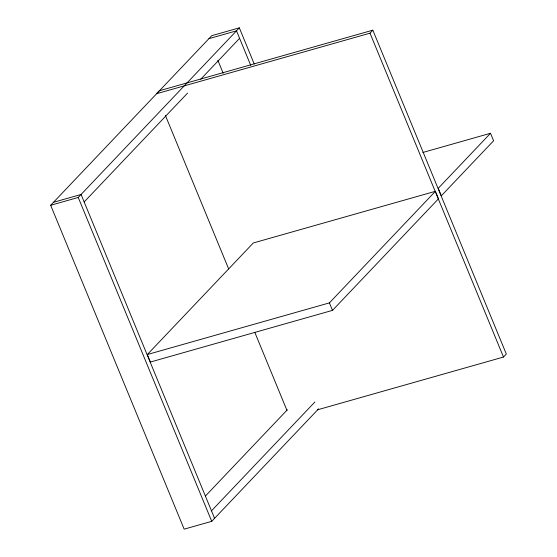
<?xml version="1.0" encoding="UTF-8"?>
<svg xmlns="http://www.w3.org/2000/svg" width="557" height="557" viewBox="0 0 557 557"><rect width="100%" height="100%" fill="white"/><g stroke="black" fill="none" stroke-linecap="round" stroke-linejoin="round"><path stroke-width="0.84" d="M318.583 408.838L211.73 521.331L184.165 529.15L50.673 205.275L211.771 35.669L239.336 27.85L254.243 64.013M50.673 205.275L78.238 197.457L239.336 27.85M84.163 201.954L187.584 93.082M200.729 79.233L239.587 38.329M372.835 30.175L159.295 90.77L156.461 93.757L370.001 33.169L372.835 30.175L506.327 354.05L503.486 357.044L317.476 409.82M147.32 354.544L253.303 242.97L435.393 191.302L438.484 198.793L332.501 310.367L150.411 362.036L147.32 354.544L329.41 302.883L435.393 191.302M490.515 133.276L438.234 188.315L441.318 195.806L493.599 140.768L490.515 133.276L422.854 152.472M205.436 496.015L287.328 409.799M211.479 510.853L314.9 401.973M208.938 38.663L236.502 30.837L250.747 65.399M53.514 202.288L81.078 194.47L214.57 518.337M370.001 33.169L503.486 357.044M329.41 302.883L332.501 310.367M217.878 60.358L223.176 73.218M165.401 115.452L228.669 268.954M254.841 332.438L286.966 410.398M78.238 197.457L211.73 521.331"/></g></svg>
